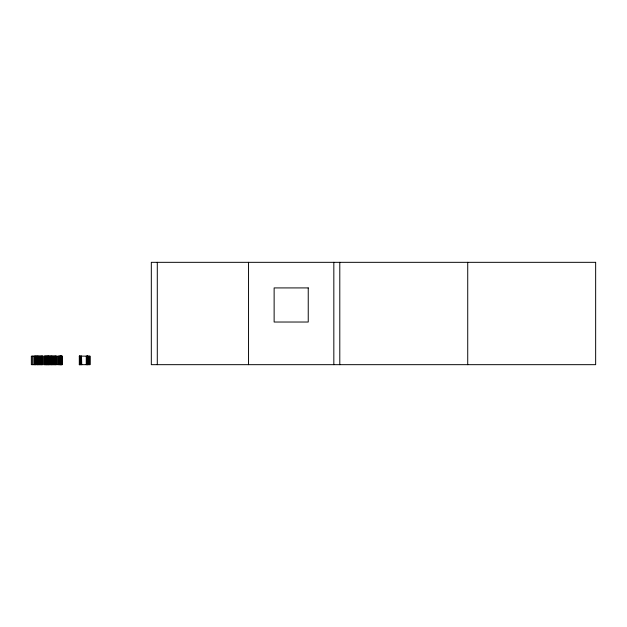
<?xml version="1.0" encoding="UTF-8"?>
<svg xmlns="http://www.w3.org/2000/svg" width="627" height="627" viewBox="0 0 627 627"><rect width="100%" height="100%" fill="white"/><g stroke="black" fill="none" stroke-linecap="round" stroke-linejoin="round"><path stroke-width="0.94" d="M50.56 356.144L46.962 356.144L46.962 364.671L50.56 364.671L50.56 356.144L50.505 364.671M50.889 356.144L56.328 356.144M62.159 356.144L57.378 356.144L57.378 364.671L62.159 364.671L62.159 356.144L62.034 364.671M79.276 356.144L90.053 356.144L90.053 364.671L79.276 364.671M46.798 364.671L43.569 364.671L43.569 356.144L46.798 356.144L46.743 364.671M50.889 364.671L56.328 364.671M467.726 262.329L467.726 364.671M339.795 262.329L339.795 364.671M333.83 262.329L333.83 364.671M248.543 262.329L248.543 364.671M157.291 262.329L157.291 364.671M89.747 356.144L89.747 364.671M88.681 356.144L88.681 364.671M87.78 356.144L87.835 364.671M87.631 356.144L87.615 364.671L87.537 356.144M87.357 356.144L87.357 364.671M87.075 356.144L87.075 364.671M86.714 356.144L86.714 364.671M86.267 356.144L86.267 364.671M81.722 364.671L81.486 356.144M81.416 356.144L81.447 364.671M80.93 356.144L80.93 364.671M80.413 356.144L80.413 364.671M80.005 356.144L80.005 364.671M79.684 356.144L79.684 364.671M79.457 356.144L79.457 364.671M79.323 356.144L79.323 364.671M61.869 356.144L61.869 364.671M61.65 356.144L61.65 364.671M61.132 356.144L61.093 364.671M61.046 356.144L61.046 364.671M60.937 356.144L60.937 364.671M60.788 356.144L60.788 364.671M60.592 356.144L60.67 364.671M60.325 356.144L60.325 364.671M59.98 356.144L59.98 364.671M59.589 356.144L59.589 364.671M59.189 356.144L59.189 364.671M58.397 356.144L58.397 364.671M56.281 356.144L56.281 364.671M56.14 356.144L56.14 364.671M55.905 356.144L55.905 364.671M55.584 356.144L55.584 364.671M55.184 356.144L55.184 364.671M54.721 356.144L54.721 364.671M54.196 356.144L54.196 364.671M53.616 356.144L53.616 364.671M53.013 356.144L53.013 364.671M52.48 356.144L52.48 364.671M52.017 356.144L52.017 364.671M51.618 356.144L51.618 364.671M51.296 356.144L51.296 364.671M51.069 356.144L51.069 364.671M49.98 356.144L49.98 364.671M49.431 356.144L49.431 364.671M49.031 356.144L49.031 364.671M48.687 356.144L48.687 364.671M48.381 356.144L48.381 364.671M48.122 356.144L48.122 364.671M47.918 356.144L47.918 364.671M47.77 356.144L47.77 364.671M47.652 356.144L47.683 364.671M46.5 356.144L46.5 364.671M46.194 356.144L46.194 364.671M45.779 356.144L45.779 364.671M45.371 356.144L45.371 364.671M44.972 356.144L44.972 364.671M44.595 356.144L44.595 364.671M42.338 356.144L42.338 364.671M42.103 356.144L42.103 364.671M41.782 356.144L41.782 364.671M41.382 356.144L41.382 364.671M40.92 356.144L40.92 364.671M40.394 356.144L40.394 364.671M39.807 356.144L39.807 364.671M39.203 356.144L39.203 364.671M38.678 356.144L38.678 364.671M38.208 356.144L38.208 364.671M37.808 356.144L37.808 364.671M37.495 356.144L37.495 364.671M37.275 356.144L37.267 364.671M36.303 356.144L36.272 364.671M36.045 356.144L36.123 364.671M35.723 356.144L35.723 364.671M35.339 356.144L35.339 364.671M34.9 356.144L34.9 364.671M34.422 356.144L34.422 364.671M33.889 356.144L33.889 364.671M32.377 356.144L32.377 364.671M595.65 262.329L151.319 262.329L151.319 364.671L595.65 364.671L595.65 262.329M308.241 287.918L274.132 287.918L274.132 322.027L308.241 322.027L308.241 287.918M36.452 356.144L31.35 356.144L31.35 364.671L36.452 364.671L36.413 356.144M42.518 356.144L37.087 356.144L37.126 364.671L42.518 364.671L42.471 356.144"/></g></svg>
